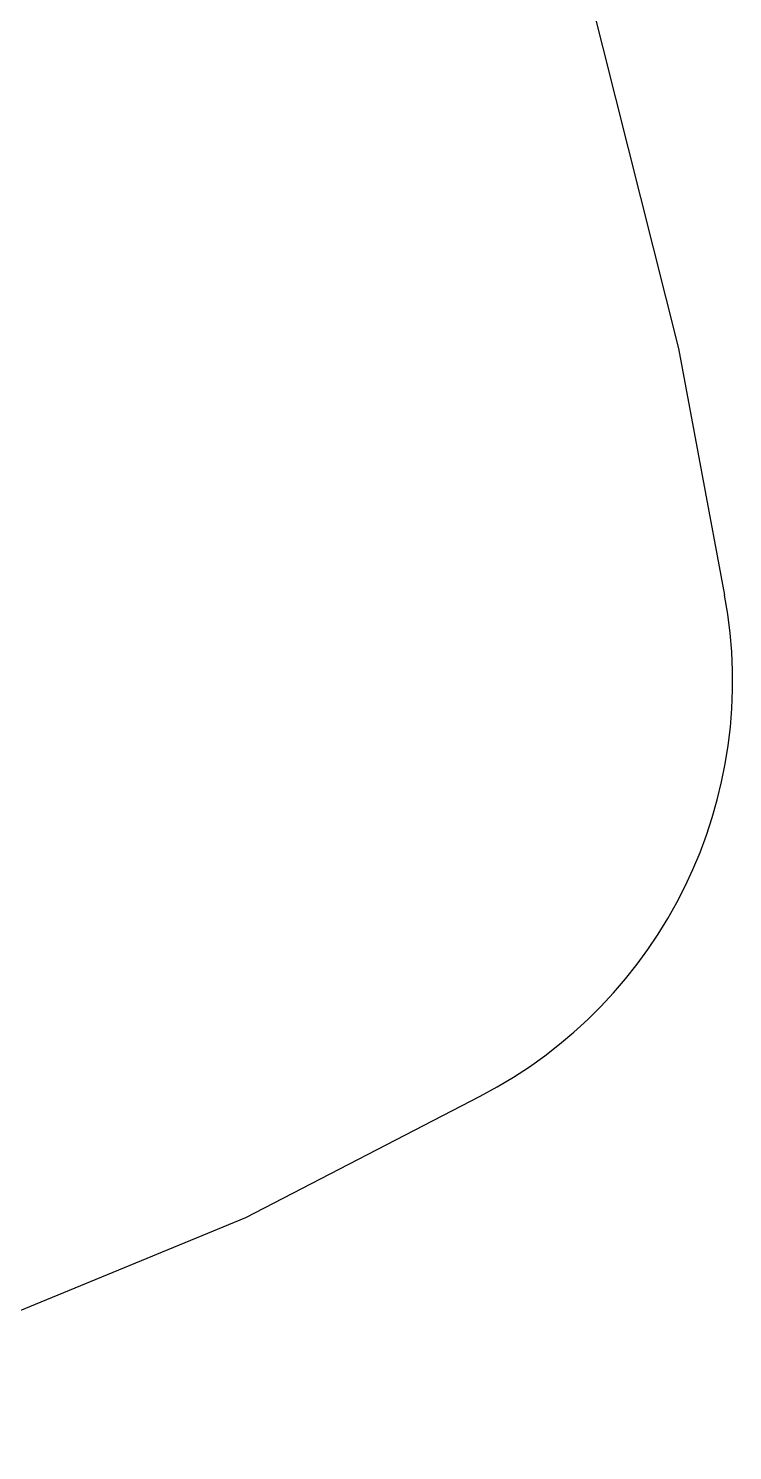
# Model space of a CAD drawing. Header units: metres. Extents: x 244.4 to 340.3, y -4.1 to 64.3.
# Drawn here: x 263.4818 to 263.6325, y 59.9109 to 60.2151 of the extents above; entities that cross this region are included whole.
import ezdxf

# ---------------------------------------------------------------- set-up
doc = ezdxf.new("R2010")
doc.units = ezdxf.units.M
doc.layers.add('Edges', color=7, linetype='Continuous')

msp = doc.modelspace()

# ---------------------------------------------------------------- linework, layer by layer
msp.add_arc((263.53247, 60.0755), 0.1, 297.3743, 10.6074)
at = {"layer": 'Edges'}
for p, q in [((263.58966, 60.27068), (263.62089, 60.14661)), ((263.62089, 60.14661), (263.63076, 60.09391)), ((263.52828, 59.96073), (263.57845, 59.9867)), ((263.40734, 59.91089), (263.52828, 59.96073))]:
    msp.add_line(p, q, dxfattribs=at)

doc.saveas('drawing.dxf')
